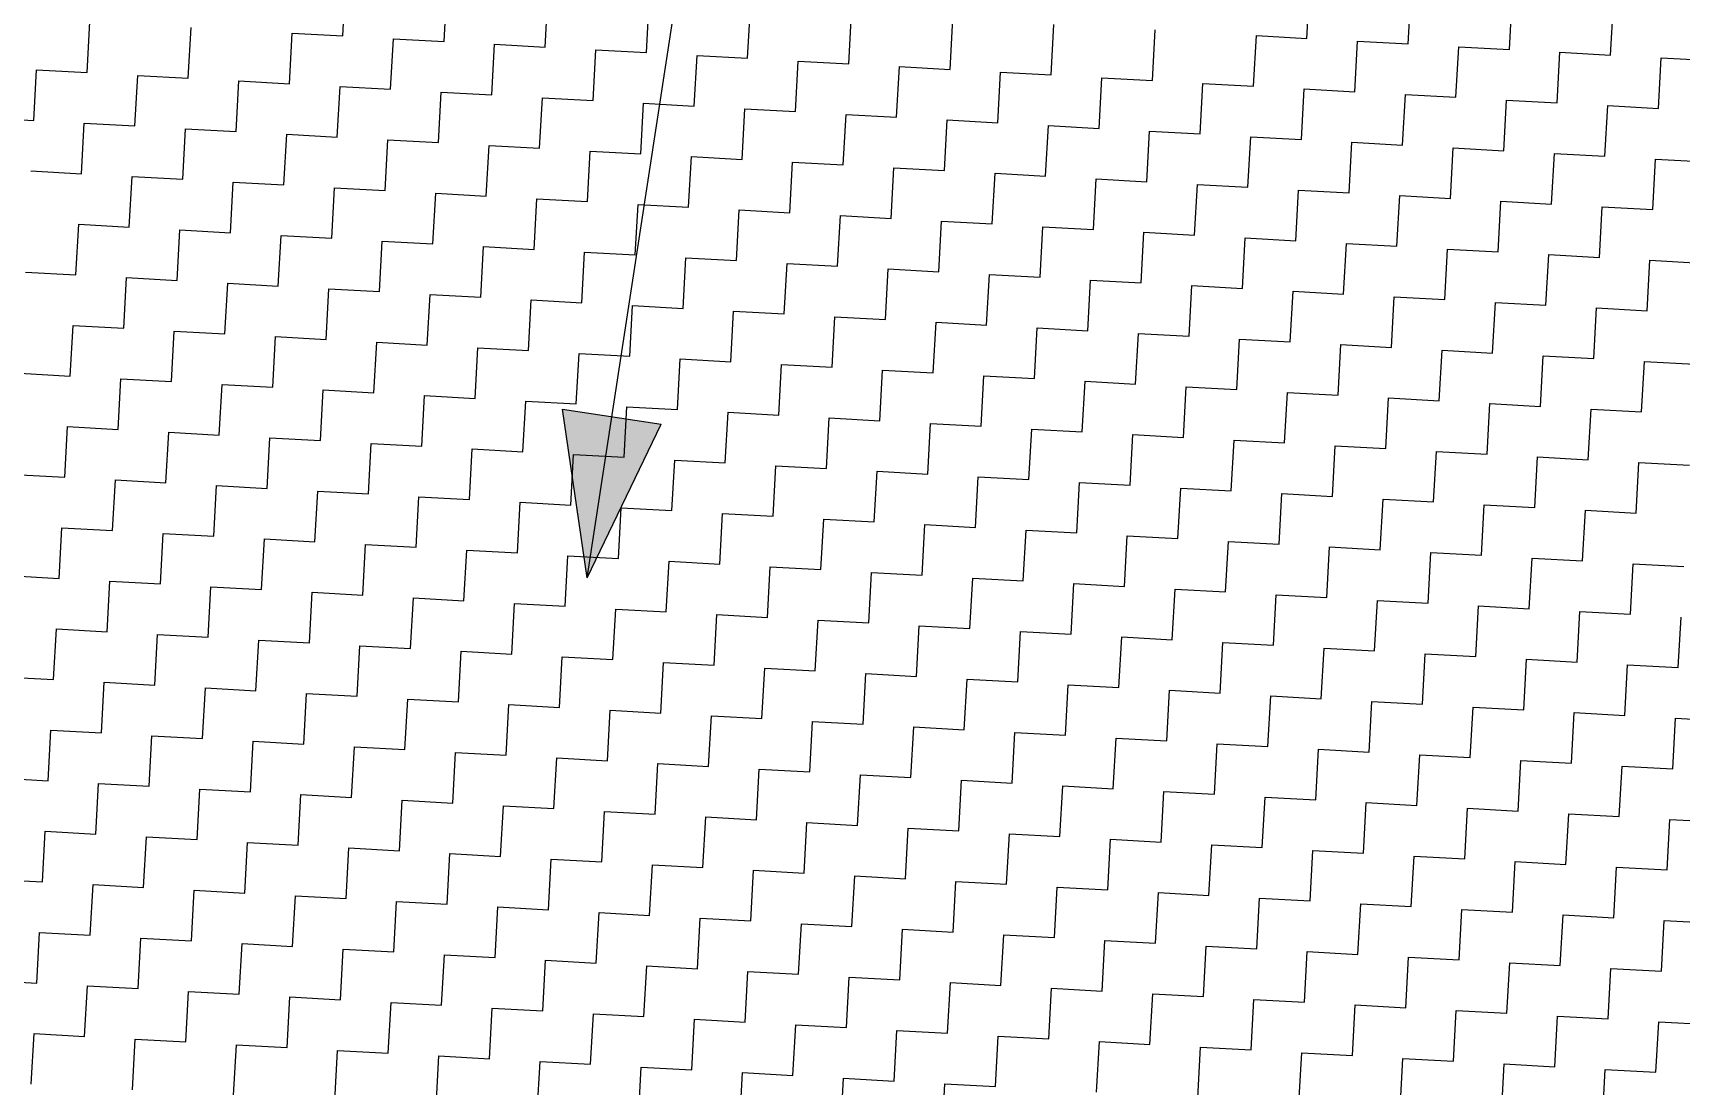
# Model space of a CAD drawing. Header units: metres. Extents: x 277693 to 280943, y 2038920 to 2043234.
# Drawn here: x 279005.1 to 279415.4, y 2042095.2 to 2042357.4 of the extents above; entities that cross this region are included whole.
import ezdxf

# ---------------------------------------------------------------- set-up
doc = ezdxf.new("R2010")
doc.units = ezdxf.units.M
doc.header["$MEASUREMENT"] = 0
doc.layers.add('POLY_HATCH', color=12, linetype='Continuous')

# ---------------------------------------------------------------- blocks, each defined once
blk = doc.blocks.new('344')
h = blk.add_hatch(color=256)
h.paths.add_polyline_path([(279149.28, 2042261.86), (279137, 2042263.74), (279143.14, 2042221.69)])
h.paths.add_polyline_path([(279143.14, 2042221.69), (279161.57, 2042259.98), (279149.28, 2042261.86)])
for points in [[(279143.14, 2042221.69), (279180.17, 2042463.7)], [(279137, 2042263.74), (279161.57, 2042259.98)], [(279143.14, 2042221.69), (279137, 2042263.74)], [(279143.14, 2042221.69), (279161.57, 2042259.98)]]:
    blk.add_lwpolyline(points)
at = {"layer": 'POLY_HATCH', "linetype": 'Continuous'}
for p, q in [((279082.29, 2042356.67), (279082.99, 2042369.26)), ((279107.48, 2042355.28), (279108.18, 2042367.87)), ((279132.67, 2042353.89), (279133.37, 2042366.48)), ((279322.3, 2042356.06), (279322.99, 2042368.66)), ((279347.49, 2042354.67), (279348.19, 2042367.27)), ((279157.87, 2042352.5), (279158.56, 2042365.09)), ((279183.06, 2042351.11), (279183.75, 2042363.7)), ((279208.25, 2042349.72), (279208.94, 2042362.32)), ((279372.68, 2042353.28), (279373.38, 2042365.88)), ((279397.87, 2042351.9), (279398.57, 2042364.49)), ((279018.62, 2042347.54), (279019.32, 2042360.14)), ((279043.81, 2042346.16), (279044.51, 2042358.75)), ((279233.44, 2042348.33), (279234.13, 2042360.93)), ((279258.63, 2042346.94), (279259.32, 2042359.54)), ((279069, 2042344.77), (279069.7, 2042357.36)), ((279069.7, 2042357.36), (279082.29, 2042356.67)), ((279094.19, 2042343.38), (279094.89, 2042355.97)), ((279094.89, 2042355.97), (279107.48, 2042355.28)), ((279119.38, 2042341.99), (279120.08, 2042354.58)), ((279120.08, 2042354.58), (279132.67, 2042353.89)), ((279283.82, 2042345.55), (279284.51, 2042358.15)), ((279309.01, 2042344.16), (279309.7, 2042356.76)), ((279309.7, 2042356.76), (279322.3, 2042356.06)), ((279334.2, 2042342.77), (279334.9, 2042355.37)), ((279334.9, 2042355.37), (279347.49, 2042354.67)), ((279144.58, 2042340.6), (279145.27, 2042353.19)), ((279145.27, 2042353.19), (279157.87, 2042352.5)), ((279169.77, 2042339.21), (279170.46, 2042351.8)), ((279170.46, 2042351.8), (279183.06, 2042351.11)), ((279194.96, 2042337.82), (279195.65, 2042350.41)), ((279195.65, 2042350.41), (279208.25, 2042349.72)), ((279359.39, 2042341.38), (279360.09, 2042353.98)), ((279360.09, 2042353.98), (279372.68, 2042353.28)), ((279384.58, 2042339.99), (279385.28, 2042352.59)), ((279385.28, 2042352.59), (279397.87, 2042351.9)), ((279409.77, 2042338.6), (279410.47, 2042351.2)), ((279410.47, 2042351.2), (279423.06, 2042350.51)), ((279005.33, 2042335.64), (279006.03, 2042348.24)), ((279006.03, 2042348.24), (279018.62, 2042347.54)), ((279030.52, 2042334.25), (279031.22, 2042346.85)), ((279031.22, 2042346.85), (279043.81, 2042346.16)), ((279220.15, 2042336.43), (279220.84, 2042349.03)), ((279220.84, 2042349.03), (279233.44, 2042348.33)), ((279245.34, 2042335.04), (279246.03, 2042347.64)), ((279246.03, 2042347.64), (279258.63, 2042346.94)), ((279270.53, 2042333.65), (279271.22, 2042346.25)), ((279271.22, 2042346.25), (279283.82, 2042345.55)), ((279055.71, 2042332.87), (279056.41, 2042345.46)), ((279056.41, 2042345.46), (279069, 2042344.77)), ((279080.9, 2042331.48), (279081.6, 2042344.07)), ((279081.6, 2042344.07), (279094.19, 2042343.38)), ((279106.09, 2042330.09), (279106.79, 2042342.68)), ((279106.79, 2042342.68), (279119.38, 2042341.99)), ((279295.72, 2042332.26), (279296.41, 2042344.86)), ((279296.41, 2042344.86), (279309.01, 2042344.16)), ((279320.91, 2042330.87), (279321.61, 2042343.47)), ((279321.61, 2042343.47), (279334.2, 2042342.77)), ((279346.1, 2042329.48), (279346.8, 2042342.08)), ((279346.8, 2042342.08), (279359.39, 2042341.38)), ((279131.28, 2042328.7), (279131.98, 2042341.29)), ((279131.98, 2042341.29), (279144.58, 2042340.6)), ((279156.48, 2042327.31), (279157.17, 2042339.9)), ((279157.17, 2042339.9), (279169.77, 2042339.21)), ((279181.67, 2042325.92), (279182.36, 2042338.51)), ((279182.36, 2042338.51), (279194.96, 2042337.82)), ((279371.29, 2042328.09), (279371.99, 2042340.69)), ((279371.99, 2042340.69), (279384.58, 2042339.99)), ((279396.48, 2042326.7), (279397.18, 2042339.3)), ((279397.18, 2042339.3), (279409.77, 2042338.6)), ((278992.74, 2042336.34), (279005.33, 2042335.64)), ((279017.23, 2042322.35), (279017.93, 2042334.95)), ((279017.93, 2042334.95), (279030.52, 2042334.25)), ((279042.42, 2042320.96), (279043.12, 2042333.56)), ((279043.12, 2042333.56), (279055.71, 2042332.87)), ((279206.86, 2042324.53), (279207.55, 2042337.12)), ((279207.55, 2042337.12), (279220.15, 2042336.43)), ((279232.05, 2042323.14), (279232.74, 2042335.74)), ((279232.74, 2042335.74), (279245.34, 2042335.04)), ((279257.24, 2042321.75), (279257.93, 2042334.35)), ((279257.93, 2042334.35), (279270.53, 2042333.65)), ((279067.61, 2042319.58), (279068.31, 2042332.17)), ((279068.31, 2042332.17), (279080.9, 2042331.48)), ((279092.8, 2042318.19), (279093.5, 2042330.78)), ((279093.5, 2042330.78), (279106.09, 2042330.09)), ((279282.43, 2042320.36), (279283.12, 2042332.96)), ((279283.12, 2042332.96), (279295.72, 2042332.26)), ((279307.62, 2042318.97), (279308.32, 2042331.57)), ((279308.32, 2042331.57), (279320.91, 2042330.87)), ((279332.81, 2042317.58), (279333.51, 2042330.18)), ((279333.51, 2042330.18), (279346.1, 2042329.48)), ((279117.99, 2042316.8), (279118.69, 2042329.39)), ((279118.69, 2042329.39), (279131.28, 2042328.7)), ((279143.19, 2042315.41), (279143.88, 2042328)), ((279143.88, 2042328), (279156.48, 2042327.31)), ((279168.38, 2042314.02), (279169.07, 2042326.61)), ((279169.07, 2042326.61), (279181.67, 2042325.92)), ((279358, 2042316.19), (279358.7, 2042328.79)), ((279358.7, 2042328.79), (279371.29, 2042328.09)), ((279383.19, 2042314.8), (279383.89, 2042327.4)), ((279383.89, 2042327.4), (279396.48, 2042326.7)), ((279408.38, 2042313.41), (279409.08, 2042326.01)), ((279409.08, 2042326.01), (279421.67, 2042325.31)), ((279004.64, 2042323.05), (279017.23, 2042322.35)), ((279029.13, 2042309.06), (279029.83, 2042321.66)), ((279029.83, 2042321.66), (279042.42, 2042320.96)), ((279193.57, 2042312.63), (279194.26, 2042325.22)), ((279194.26, 2042325.22), (279206.86, 2042324.53)), ((279218.76, 2042311.24), (279219.45, 2042323.83)), ((279219.45, 2042323.83), (279232.05, 2042323.14)), ((279243.95, 2042309.85), (279244.64, 2042322.45)), ((279244.64, 2042322.45), (279257.24, 2042321.75)), ((279054.32, 2042307.67), (279055.02, 2042320.27)), ((279055.02, 2042320.27), (279067.61, 2042319.58)), ((279079.51, 2042306.29), (279080.21, 2042318.88)), ((279080.21, 2042318.88), (279092.8, 2042318.19)), ((279104.7, 2042304.9), (279105.4, 2042317.49)), ((279105.4, 2042317.49), (279117.99, 2042316.8)), ((279269.14, 2042308.46), (279269.83, 2042321.06)), ((279269.83, 2042321.06), (279282.43, 2042320.36)), ((279294.33, 2042307.07), (279295.03, 2042319.67)), ((279295.03, 2042319.67), (279307.62, 2042318.97)), ((279319.52, 2042305.68), (279320.22, 2042318.28)), ((279320.22, 2042318.28), (279332.81, 2042317.58)), ((279129.9, 2042303.51), (279130.59, 2042316.1)), ((279130.59, 2042316.1), (279143.19, 2042315.41)), ((279155.09, 2042302.12), (279155.78, 2042314.71)), ((279155.78, 2042314.71), (279168.38, 2042314.02)), ((279180.28, 2042300.73), (279180.97, 2042313.32)), ((279180.97, 2042313.32), (279193.57, 2042312.63)), ((279344.71, 2042304.29), (279345.41, 2042316.89)), ((279345.41, 2042316.89), (279358, 2042316.19)), ((279369.9, 2042302.9), (279370.6, 2042315.5)), ((279370.6, 2042315.5), (279383.19, 2042314.8)), ((279395.09, 2042301.51), (279395.79, 2042314.11)), ((279395.79, 2042314.11), (279408.38, 2042313.41)), ((279015.84, 2042297.16), (279016.54, 2042309.76)), ((279016.54, 2042309.76), (279029.13, 2042309.06)), ((279205.47, 2042299.34), (279206.16, 2042311.93)), ((279206.16, 2042311.93), (279218.76, 2042311.24)), ((279230.66, 2042297.95), (279231.35, 2042310.54)), ((279231.35, 2042310.54), (279243.95, 2042309.85)), ((279255.85, 2042296.56), (279256.54, 2042309.15)), ((279256.54, 2042309.15), (279269.14, 2042308.46)), ((279041.03, 2042295.77), (279041.73, 2042308.37)), ((279041.73, 2042308.37), (279054.32, 2042307.67)), ((279066.22, 2042294.38), (279066.92, 2042306.98)), ((279066.92, 2042306.98), (279079.51, 2042306.29)), ((279091.41, 2042293), (279092.11, 2042305.59)), ((279092.11, 2042305.59), (279104.7, 2042304.9)), ((279281.04, 2042295.17), (279281.73, 2042307.77)), ((279281.73, 2042307.77), (279294.33, 2042307.07)), ((279306.23, 2042293.78), (279306.93, 2042306.38)), ((279306.93, 2042306.38), (279319.52, 2042305.68)), ((279331.42, 2042292.39), (279332.12, 2042304.99)), ((279332.12, 2042304.99), (279344.71, 2042304.29)), ((279116.61, 2042291.61), (279117.3, 2042304.2)), ((279117.3, 2042304.2), (279129.9, 2042303.51)), ((279141.8, 2042290.22), (279142.49, 2042302.81)), ((279142.49, 2042302.81), (279155.09, 2042302.12)), ((279166.99, 2042288.83), (279167.68, 2042301.42)), ((279167.68, 2042301.42), (279180.28, 2042300.73)), ((279356.61, 2042291), (279357.31, 2042303.6)), ((279357.31, 2042303.6), (279369.9, 2042302.9)), ((279381.8, 2042289.61), (279382.5, 2042302.21)), ((279382.5, 2042302.21), (279395.09, 2042301.51)), ((279406.99, 2042288.22), (279407.69, 2042300.82)), ((279407.69, 2042300.82), (279420.28, 2042300.12)), ((279003.25, 2042297.86), (279015.84, 2042297.16)), ((279192.18, 2042287.44), (279192.87, 2042300.03)), ((279192.87, 2042300.03), (279205.47, 2042299.34)), ((279217.37, 2042286.05), (279218.06, 2042298.64)), ((279218.06, 2042298.64), (279230.66, 2042297.95)), ((279242.56, 2042284.66), (279243.25, 2042297.25)), ((279243.25, 2042297.25), (279255.85, 2042296.56)), ((279027.74, 2042283.87), (279028.44, 2042296.47)), ((279028.44, 2042296.47), (279041.03, 2042295.77)), ((279052.93, 2042282.48), (279053.63, 2042295.08)), ((279053.63, 2042295.08), (279066.22, 2042294.38)), ((279078.12, 2042281.09), (279078.82, 2042293.69)), ((279078.82, 2042293.69), (279091.41, 2042293)), ((279267.75, 2042283.27), (279268.44, 2042295.86)), ((279268.44, 2042295.86), (279281.04, 2042295.17)), ((279292.94, 2042281.88), (279293.64, 2042294.48)), ((279293.64, 2042294.48), (279306.23, 2042293.78)), ((279318.13, 2042280.49), (279318.83, 2042293.09)), ((279318.83, 2042293.09), (279331.42, 2042292.39)), ((279103.32, 2042279.7), (279104.01, 2042292.3)), ((279104.01, 2042292.3), (279116.61, 2042291.61)), ((279128.51, 2042278.32), (279129.2, 2042290.91)), ((279129.2, 2042290.91), (279141.8, 2042290.22)), ((279153.7, 2042276.93), (279154.39, 2042289.52)), ((279154.39, 2042289.52), (279166.99, 2042288.83)), ((279343.32, 2042279.1), (279344.02, 2042291.7)), ((279344.02, 2042291.7), (279356.61, 2042291)), ((279368.51, 2042277.71), (279369.21, 2042290.31)), ((279369.21, 2042290.31), (279381.8, 2042289.61)), ((279393.7, 2042276.32), (279394.4, 2042288.92)), ((279394.4, 2042288.92), (279406.99, 2042288.22)), ((279014.45, 2042271.97), (279015.15, 2042284.57)), ((279015.15, 2042284.57), (279027.74, 2042283.87)), ((279178.89, 2042275.54), (279179.58, 2042288.13)), ((279179.58, 2042288.13), (279192.18, 2042287.44)), ((279204.08, 2042274.15), (279204.77, 2042286.74)), ((279204.77, 2042286.74), (279217.37, 2042286.05)), ((279229.27, 2042272.76), (279229.96, 2042285.35)), ((279229.96, 2042285.35), (279242.56, 2042284.66)), ((279039.64, 2042270.58), (279040.34, 2042283.18)), ((279040.34, 2042283.18), (279052.93, 2042282.48)), ((279064.83, 2042269.19), (279065.53, 2042281.79)), ((279065.53, 2042281.79), (279078.12, 2042281.09)), ((279090.03, 2042267.8), (279090.72, 2042280.4)), ((279090.72, 2042280.4), (279103.32, 2042279.7)), ((279254.46, 2042271.37), (279255.15, 2042283.96)), ((279255.15, 2042283.96), (279267.75, 2042283.27)), ((279279.65, 2042269.98), (279280.35, 2042282.57)), ((279280.35, 2042282.57), (279292.94, 2042281.88)), ((279304.84, 2042268.59), (279305.54, 2042281.19)), ((279305.54, 2042281.19), (279318.13, 2042280.49)), ((279115.22, 2042266.41), (279115.91, 2042279.01)), ((279115.91, 2042279.01), (279128.51, 2042278.32)), ((279140.41, 2042265.03), (279141.1, 2042277.62)), ((279141.1, 2042277.62), (279153.7, 2042276.93)), ((279165.6, 2042263.64), (279166.29, 2042276.23)), ((279166.29, 2042276.23), (279178.89, 2042275.54)), ((279330.03, 2042267.2), (279330.73, 2042279.8)), ((279330.73, 2042279.8), (279343.32, 2042279.1)), ((279355.22, 2042265.81), (279355.92, 2042278.41)), ((279355.92, 2042278.41), (279368.51, 2042277.71)), ((279380.41, 2042264.42), (279381.11, 2042277.02)), ((279381.11, 2042277.02), (279393.7, 2042276.32)), ((279001.86, 2042272.67), (279014.45, 2042271.97)), ((279190.79, 2042262.25), (279191.48, 2042274.84)), ((279191.48, 2042274.84), (279204.08, 2042274.15)), ((279215.98, 2042260.86), (279216.67, 2042273.45)), ((279216.67, 2042273.45), (279229.27, 2042272.76)), ((279241.17, 2042259.47), (279241.86, 2042272.06)), ((279241.86, 2042272.06), (279254.46, 2042271.37)), ((279405.6, 2042263.03), (279406.3, 2042275.63)), ((279406.3, 2042275.63), (279418.89, 2042274.93)), ((279026.35, 2042258.68), (279027.05, 2042271.28)), ((279027.05, 2042271.28), (279039.64, 2042270.58)), ((279051.54, 2042257.29), (279052.24, 2042269.89)), ((279052.24, 2042269.89), (279064.83, 2042269.19)), ((279076.74, 2042255.9), (279077.43, 2042268.5)), ((279077.43, 2042268.5), (279090.03, 2042267.8)), ((279266.36, 2042258.08), (279267.06, 2042270.67)), ((279267.06, 2042270.67), (279279.65, 2042269.98)), ((279291.55, 2042256.69), (279292.25, 2042269.28)), ((279292.25, 2042269.28), (279304.84, 2042268.59)), ((279101.93, 2042254.51), (279102.62, 2042267.11)), ((279102.62, 2042267.11), (279115.22, 2042266.41)), ((279127.12, 2042253.12), (279127.81, 2042265.72)), ((279127.81, 2042265.72), (279140.41, 2042265.03)), ((279152.31, 2042251.74), (279153, 2042264.33)), ((279153, 2042264.33), (279165.6, 2042263.64)), ((279316.74, 2042255.3), (279317.44, 2042267.9)), ((279317.44, 2042267.9), (279330.03, 2042267.2)), ((279341.93, 2042253.91), (279342.63, 2042266.51)), ((279342.63, 2042266.51), (279355.22, 2042265.81)), ((279367.12, 2042252.52), (279367.82, 2042265.12)), ((279367.82, 2042265.12), (279380.41, 2042264.42)), ((279177.5, 2042250.35), (279178.19, 2042262.94)), ((279178.19, 2042262.94), (279190.79, 2042262.25)), ((279202.69, 2042248.96), (279203.38, 2042261.55)), ((279203.38, 2042261.55), (279215.98, 2042260.86)), ((279227.88, 2042247.57), (279228.57, 2042260.16)), ((279228.57, 2042260.16), (279241.17, 2042259.47)), ((279392.31, 2042251.13), (279393.01, 2042263.73)), ((279393.01, 2042263.73), (279405.6, 2042263.03)), ((279013.06, 2042246.78), (279013.76, 2042259.38)), ((279013.76, 2042259.38), (279026.35, 2042258.68)), ((279038.25, 2042245.39), (279038.95, 2042257.99)), ((279038.95, 2042257.99), (279051.54, 2042257.29)), ((279063.45, 2042244), (279064.14, 2042256.6)), ((279064.14, 2042256.6), (279076.74, 2042255.9)), ((279253.07, 2042246.18), (279253.77, 2042258.77)), ((279253.77, 2042258.77), (279266.36, 2042258.08)), ((279278.26, 2042244.79), (279278.96, 2042257.38)), ((279278.96, 2042257.38), (279291.55, 2042256.69)), ((279303.45, 2042243.4), (279304.15, 2042255.99)), ((279304.15, 2042255.99), (279316.74, 2042255.3)), ((279088.64, 2042242.61), (279089.33, 2042255.21)), ((279089.33, 2042255.21), (279101.93, 2042254.51)), ((279113.83, 2042241.22), (279114.52, 2042253.82)), ((279114.52, 2042253.82), (279127.12, 2042253.12)), ((279139.02, 2042239.83), (279139.71, 2042252.43)), ((279139.71, 2042252.43), (279152.31, 2042251.74)), ((279328.64, 2042242.01), (279329.34, 2042254.61)), ((279329.34, 2042254.61), (279341.93, 2042253.91)), ((279353.83, 2042240.62), (279354.53, 2042253.22)), ((279354.53, 2042253.22), (279367.12, 2042252.52)), ((279379.02, 2042239.23), (279379.72, 2042251.83)), ((279379.72, 2042251.83), (279392.31, 2042251.13)), ((279000.47, 2042247.48), (279013.06, 2042246.78)), ((279164.21, 2042238.45), (279164.9, 2042251.04)), ((279164.9, 2042251.04), (279177.5, 2042250.35)), ((279189.4, 2042237.06), (279190.09, 2042249.65)), ((279190.09, 2042249.65), (279202.69, 2042248.96)), ((279214.59, 2042235.67), (279215.28, 2042248.26)), ((279215.28, 2042248.26), (279227.88, 2042247.57)), ((279404.22, 2042237.84), (279404.91, 2042250.44)), ((279404.91, 2042250.44), (279417.51, 2042249.74)), ((279024.96, 2042233.49), (279025.66, 2042246.09)), ((279025.66, 2042246.09), (279038.25, 2042245.39)), ((279050.16, 2042232.1), (279050.85, 2042244.7)), ((279050.85, 2042244.7), (279063.45, 2042244)), ((279075.35, 2042230.71), (279076.04, 2042243.31)), ((279076.04, 2042243.31), (279088.64, 2042242.61)), ((279239.78, 2042234.28), (279240.48, 2042246.87)), ((279240.48, 2042246.87), (279253.07, 2042246.18)), ((279264.97, 2042232.89), (279265.67, 2042245.48)), ((279265.67, 2042245.48), (279278.26, 2042244.79)), ((279290.16, 2042231.5), (279290.86, 2042244.09)), ((279290.86, 2042244.09), (279303.45, 2042243.4)), ((279100.54, 2042229.32), (279101.23, 2042241.92)), ((279101.23, 2042241.92), (279113.83, 2042241.22)), ((279125.73, 2042227.93), (279126.42, 2042240.53)), ((279126.42, 2042240.53), (279139.02, 2042239.83)), ((279315.35, 2042230.11), (279316.05, 2042242.7)), ((279316.05, 2042242.7), (279328.64, 2042242.01)), ((279340.54, 2042228.72), (279341.24, 2042241.32)), ((279341.24, 2042241.32), (279353.83, 2042240.62)), ((279365.73, 2042227.33), (279366.43, 2042239.93)), ((279366.43, 2042239.93), (279379.02, 2042239.23)), ((279150.92, 2042226.54), (279151.61, 2042239.14)), ((279151.61, 2042239.14), (279164.21, 2042238.45)), ((279176.11, 2042225.16), (279176.8, 2042237.75)), ((279176.8, 2042237.75), (279189.4, 2042237.06)), ((279201.3, 2042223.77), (279201.99, 2042236.36)), ((279201.99, 2042236.36), (279214.59, 2042235.67)), ((279390.93, 2042225.94), (279391.62, 2042238.54)), ((279391.62, 2042238.54), (279404.22, 2042237.84)), ((279011.67, 2042221.59), (279012.37, 2042234.19)), ((279012.37, 2042234.19), (279024.96, 2042233.49)), ((279036.87, 2042220.2), (279037.56, 2042232.8)), ((279037.56, 2042232.8), (279050.16, 2042232.1)), ((279062.06, 2042218.81), (279062.75, 2042231.41)), ((279062.75, 2042231.41), (279075.35, 2042230.71)), ((279226.49, 2042222.38), (279227.19, 2042234.97)), ((279227.19, 2042234.97), (279239.78, 2042234.28)), ((279251.68, 2042220.99), (279252.38, 2042233.58)), ((279252.38, 2042233.58), (279264.97, 2042232.89)), ((279276.87, 2042219.6), (279277.57, 2042232.19)), ((279277.57, 2042232.19), (279290.16, 2042231.5)), ((279087.25, 2042217.42), (279087.94, 2042230.02)), ((279087.94, 2042230.02), (279100.54, 2042229.32)), ((279112.44, 2042216.03), (279113.13, 2042228.63)), ((279113.13, 2042228.63), (279125.73, 2042227.93)), ((279137.63, 2042214.64), (279138.32, 2042227.24)), ((279138.32, 2042227.24), (279150.92, 2042226.54)), ((279302.06, 2042218.21), (279302.76, 2042230.8)), ((279302.76, 2042230.8), (279315.35, 2042230.11)), ((279327.25, 2042216.82), (279327.95, 2042229.41)), ((279327.95, 2042229.41), (279340.54, 2042228.72)), ((279352.44, 2042215.43), (279353.14, 2042228.03)), ((279353.14, 2042228.03), (279365.73, 2042227.33)), ((279162.82, 2042213.25), (279163.51, 2042225.85)), ((279163.51, 2042225.85), (279176.11, 2042225.16)), ((279188.01, 2042211.87), (279188.7, 2042224.46)), ((279188.7, 2042224.46), (279201.3, 2042223.77)), ((279213.2, 2042210.48), (279213.9, 2042223.07)), ((279213.9, 2042223.07), (279226.49, 2042222.38)), ((279377.64, 2042214.04), (279378.33, 2042226.64)), ((279378.33, 2042226.64), (279390.93, 2042225.94)), ((279402.83, 2042212.65), (279403.52, 2042225.25)), ((279403.52, 2042225.25), (279416.12, 2042224.55)), ((278999.08, 2042222.29), (279011.67, 2042221.59)), ((279023.58, 2042208.3), (279024.27, 2042220.9)), ((279024.27, 2042220.9), (279036.87, 2042220.2)), ((279048.77, 2042206.91), (279049.46, 2042219.51)), ((279049.46, 2042219.51), (279062.06, 2042218.81)), ((279238.39, 2042209.09), (279239.09, 2042221.68)), ((279239.09, 2042221.68), (279251.68, 2042220.99)), ((279263.58, 2042207.7), (279264.28, 2042220.29)), ((279264.28, 2042220.29), (279276.87, 2042219.6)), ((279288.77, 2042206.31), (279289.47, 2042218.9)), ((279289.47, 2042218.9), (279302.06, 2042218.21)), ((279073.96, 2042205.52), (279074.65, 2042218.12)), ((279074.65, 2042218.12), (279087.25, 2042217.42)), ((279099.15, 2042204.13), (279099.84, 2042216.73)), ((279099.84, 2042216.73), (279112.44, 2042216.03)), ((279124.34, 2042202.74), (279125.03, 2042215.34)), ((279125.03, 2042215.34), (279137.63, 2042214.64)), ((279313.96, 2042204.92), (279314.66, 2042217.51)), ((279314.66, 2042217.51), (279327.25, 2042216.82)), ((279339.15, 2042203.53), (279339.85, 2042216.12)), ((279339.85, 2042216.12), (279352.44, 2042215.43)), ((279364.35, 2042202.14), (279365.04, 2042214.74)), ((279365.04, 2042214.74), (279377.64, 2042214.04)), ((279149.53, 2042201.35), (279150.22, 2042213.95)), ((279150.22, 2042213.95), (279162.82, 2042213.25)), ((279174.72, 2042199.96), (279175.41, 2042212.56)), ((279175.41, 2042212.56), (279188.01, 2042211.87)), ((279199.91, 2042198.58), (279200.61, 2042211.17)), ((279200.61, 2042211.17), (279213.2, 2042210.48)), ((279389.54, 2042200.75), (279390.23, 2042213.35)), ((279390.23, 2042213.35), (279402.83, 2042212.65)), ((279414.73, 2042199.36), (279415.42, 2042211.96)), ((279010.28, 2042196.4), (279010.98, 2042209)), ((279010.98, 2042209), (279023.58, 2042208.3)), ((279035.48, 2042195.01), (279036.17, 2042207.61)), ((279036.17, 2042207.61), (279048.77, 2042206.91)), ((279225.1, 2042197.19), (279225.8, 2042209.78)), ((279225.8, 2042209.78), (279238.39, 2042209.09)), ((279250.29, 2042195.8), (279250.99, 2042208.39)), ((279250.99, 2042208.39), (279263.58, 2042207.7)), ((279275.48, 2042194.41), (279276.18, 2042207)), ((279276.18, 2042207), (279288.77, 2042206.31)), ((279060.67, 2042193.62), (279061.36, 2042206.22)), ((279061.36, 2042206.22), (279073.96, 2042205.52)), ((279085.86, 2042192.23), (279086.55, 2042204.83)), ((279086.55, 2042204.83), (279099.15, 2042204.13)), ((279111.05, 2042190.84), (279111.74, 2042203.44)), ((279111.74, 2042203.44), (279124.34, 2042202.74)), ((279300.67, 2042193.02), (279301.37, 2042205.61)), ((279301.37, 2042205.61), (279313.96, 2042204.92)), ((279325.86, 2042191.63), (279326.56, 2042204.22)), ((279326.56, 2042204.22), (279339.15, 2042203.53)), ((279351.06, 2042190.24), (279351.75, 2042202.83)), ((279351.75, 2042202.83), (279364.35, 2042202.14)), ((279136.24, 2042189.45), (279136.93, 2042202.05)), ((279136.93, 2042202.05), (279149.53, 2042201.35)), ((279161.43, 2042188.06), (279162.12, 2042200.66)), ((279162.12, 2042200.66), (279174.72, 2042199.96)), ((279186.62, 2042186.67), (279187.32, 2042199.27)), ((279187.32, 2042199.27), (279199.91, 2042198.58)), ((279376.25, 2042188.85), (279376.94, 2042201.45)), ((279376.94, 2042201.45), (279389.54, 2042200.75)), ((279401.44, 2042187.46), (279402.13, 2042200.06)), ((279402.13, 2042200.06), (279414.73, 2042199.36)), ((278997.69, 2042197.09), (279010.28, 2042196.4)), ((279022.19, 2042183.11), (279022.88, 2042195.71)), ((279022.88, 2042195.71), (279035.48, 2042195.01)), ((279047.38, 2042181.72), (279048.07, 2042194.32)), ((279048.07, 2042194.32), (279060.67, 2042193.62)), ((279211.81, 2042185.29), (279212.51, 2042197.88)), ((279212.51, 2042197.88), (279225.1, 2042197.19)), ((279237, 2042183.9), (279237.7, 2042196.49)), ((279237.7, 2042196.49), (279250.29, 2042195.8)), ((279262.19, 2042182.51), (279262.89, 2042195.1)), ((279262.89, 2042195.1), (279275.48, 2042194.41)), ((279072.57, 2042180.33), (279073.26, 2042192.93)), ((279073.26, 2042192.93), (279085.86, 2042192.23)), ((279097.76, 2042178.94), (279098.45, 2042191.54)), ((279098.45, 2042191.54), (279111.05, 2042190.84)), ((279122.95, 2042177.55), (279123.64, 2042190.15)), ((279123.64, 2042190.15), (279136.24, 2042189.45)), ((279287.38, 2042181.12), (279288.08, 2042193.71)), ((279288.08, 2042193.71), (279300.67, 2042193.02)), ((279312.57, 2042179.73), (279313.27, 2042192.32)), ((279313.27, 2042192.32), (279325.86, 2042191.63)), ((279337.77, 2042178.34), (279338.46, 2042190.93)), ((279338.46, 2042190.93), (279351.06, 2042190.24)), ((279148.14, 2042176.16), (279148.83, 2042188.76)), ((279148.83, 2042188.76), (279161.43, 2042188.06)), ((279173.33, 2042174.77), (279174.03, 2042187.37)), ((279174.03, 2042187.37), (279186.62, 2042186.67)), ((279198.52, 2042173.38), (279199.22, 2042185.98)), ((279199.22, 2042185.98), (279211.81, 2042185.29)), ((279362.96, 2042176.95), (279363.65, 2042189.54)), ((279363.65, 2042189.54), (279376.25, 2042188.85)), ((279388.15, 2042175.56), (279388.84, 2042188.15)), ((279388.84, 2042188.15), (279401.44, 2042187.46)), ((279413.34, 2042174.17), (279414.03, 2042186.77)), ((279414.03, 2042186.77), (279426.63, 2042186.07)), ((279008.9, 2042171.21), (279009.59, 2042183.8)), ((279009.59, 2042183.8), (279022.19, 2042183.11)), ((279034.09, 2042169.82), (279034.78, 2042182.42)), ((279034.78, 2042182.42), (279047.38, 2042181.72)), ((279223.71, 2042172), (279224.41, 2042184.59)), ((279224.41, 2042184.59), (279237, 2042183.9)), ((279248.9, 2042170.61), (279249.6, 2042183.2)), ((279249.6, 2042183.2), (279262.19, 2042182.51)), ((279274.09, 2042169.22), (279274.79, 2042181.81)), ((279274.79, 2042181.81), (279287.38, 2042181.12)), ((279059.28, 2042168.43), (279059.97, 2042181.03)), ((279059.97, 2042181.03), (279072.57, 2042180.33)), ((279084.47, 2042167.04), (279085.16, 2042179.64)), ((279085.16, 2042179.64), (279097.76, 2042178.94)), ((279109.66, 2042165.65), (279110.35, 2042178.25)), ((279110.35, 2042178.25), (279122.95, 2042177.55)), ((279299.28, 2042167.83), (279299.98, 2042180.42)), ((279299.98, 2042180.42), (279312.57, 2042179.73)), ((279324.48, 2042166.44), (279325.17, 2042179.03)), ((279325.17, 2042179.03), (279337.77, 2042178.34)), ((279134.85, 2042164.26), (279135.54, 2042176.86)), ((279135.54, 2042176.86), (279148.14, 2042176.16)), ((279160.04, 2042162.87), (279160.73, 2042175.47)), ((279160.73, 2042175.47), (279173.33, 2042174.77)), ((279185.23, 2042161.48), (279185.93, 2042174.08)), ((279185.93, 2042174.08), (279198.52, 2042173.38)), ((279349.67, 2042165.05), (279350.36, 2042177.64)), ((279350.36, 2042177.64), (279362.96, 2042176.95)), ((279374.86, 2042163.66), (279375.55, 2042176.25)), ((279375.55, 2042176.25), (279388.15, 2042175.56)), ((279400.05, 2042162.27), (279400.74, 2042174.86)), ((279400.74, 2042174.86), (279413.34, 2042174.17)), ((278996.3, 2042171.9), (279008.9, 2042171.21)), ((279020.8, 2042157.92), (279021.49, 2042170.51)), ((279021.49, 2042170.51), (279034.09, 2042169.82)), ((279210.42, 2042160.09), (279211.12, 2042172.69)), ((279211.12, 2042172.69), (279223.71, 2042172)), ((279235.61, 2042158.7), (279236.31, 2042171.3)), ((279236.31, 2042171.3), (279248.9, 2042170.61)), ((279260.8, 2042157.32), (279261.5, 2042169.91)), ((279261.5, 2042169.91), (279274.09, 2042169.22)), ((279045.99, 2042156.53), (279046.68, 2042169.13)), ((279046.68, 2042169.13), (279059.28, 2042168.43)), ((279071.18, 2042155.14), (279071.87, 2042167.74)), ((279071.87, 2042167.74), (279084.47, 2042167.04)), ((279096.37, 2042153.75), (279097.06, 2042166.35)), ((279097.06, 2042166.35), (279109.66, 2042165.65)), ((279285.99, 2042155.93), (279286.69, 2042168.52)), ((279286.69, 2042168.52), (279299.28, 2042167.83)), ((279311.18, 2042154.54), (279311.88, 2042167.13)), ((279311.88, 2042167.13), (279324.48, 2042166.44)), ((279336.38, 2042153.15), (279337.07, 2042165.74)), ((279337.07, 2042165.74), (279349.67, 2042165.05)), ((279121.56, 2042152.36), (279122.25, 2042164.96)), ((279122.25, 2042164.96), (279134.85, 2042164.26)), ((279146.75, 2042150.97), (279147.44, 2042163.57)), ((279147.44, 2042163.57), (279160.04, 2042162.87)), ((279171.94, 2042149.58), (279172.64, 2042162.18)), ((279172.64, 2042162.18), (279185.23, 2042161.48)), ((279361.57, 2042151.76), (279362.26, 2042164.35)), ((279362.26, 2042164.35), (279374.86, 2042163.66)), ((279386.76, 2042150.37), (279387.45, 2042162.96)), ((279387.45, 2042162.96), (279400.05, 2042162.27)), ((279411.95, 2042148.98), (279412.64, 2042161.57)), ((279412.64, 2042161.57), (279425.24, 2042160.88)), ((279007.51, 2042146.02), (279008.2, 2042158.61)), ((279008.2, 2042158.61), (279020.8, 2042157.92)), ((279032.7, 2042144.63), (279033.39, 2042157.22)), ((279033.39, 2042157.22), (279045.99, 2042156.53)), ((279197.13, 2042148.19), (279197.83, 2042160.79)), ((279197.83, 2042160.79), (279210.42, 2042160.09)), ((279222.32, 2042146.8), (279223.02, 2042159.4)), ((279223.02, 2042159.4), (279235.61, 2042158.7)), ((279247.51, 2042145.41), (279248.21, 2042158.01)), ((279248.21, 2042158.01), (279260.8, 2042157.32)), ((279057.89, 2042143.24), (279058.58, 2042155.84)), ((279058.58, 2042155.84), (279071.18, 2042155.14)), ((279083.08, 2042141.85), (279083.77, 2042154.45)), ((279083.77, 2042154.45), (279096.37, 2042153.75)), ((279108.27, 2042140.46), (279108.96, 2042153.06)), ((279108.96, 2042153.06), (279121.56, 2042152.36)), ((279272.7, 2042144.03), (279273.4, 2042156.62)), ((279273.4, 2042156.62), (279285.99, 2042155.93)), ((279297.89, 2042142.64), (279298.59, 2042155.23)), ((279298.59, 2042155.23), (279311.18, 2042154.54)), ((279323.09, 2042141.25), (279323.78, 2042153.84)), ((279323.78, 2042153.84), (279336.38, 2042153.15)), ((279133.46, 2042139.07), (279134.15, 2042151.67)), ((279134.15, 2042151.67), (279146.75, 2042150.97)), ((279158.65, 2042137.68), (279159.35, 2042150.28)), ((279159.35, 2042150.28), (279171.94, 2042149.58)), ((279348.28, 2042139.86), (279348.97, 2042152.45)), ((279348.97, 2042152.45), (279361.57, 2042151.76)), ((279373.47, 2042138.47), (279374.16, 2042151.06)), ((279374.16, 2042151.06), (279386.76, 2042150.37)), ((279398.66, 2042137.08), (279399.35, 2042149.67)), ((279399.35, 2042149.67), (279411.95, 2042148.98)), ((278994.91, 2042146.71), (279007.51, 2042146.02)), ((279019.41, 2042132.73), (279020.1, 2042145.32)), ((279020.1, 2042145.32), (279032.7, 2042144.63)), ((279183.84, 2042136.29), (279184.54, 2042148.89)), ((279184.54, 2042148.89), (279197.13, 2042148.19)), ((279209.03, 2042134.9), (279209.73, 2042147.5)), ((279209.73, 2042147.5), (279222.32, 2042146.8)), ((279234.22, 2042133.51), (279234.92, 2042146.11)), ((279234.92, 2042146.11), (279247.51, 2042145.41)), ((279044.6, 2042131.34), (279045.29, 2042143.93)), ((279045.29, 2042143.93), (279057.89, 2042143.24)), ((279069.79, 2042129.95), (279070.48, 2042142.55)), ((279070.48, 2042142.55), (279083.08, 2042141.85)), ((279094.98, 2042128.56), (279095.67, 2042141.16)), ((279095.67, 2042141.16), (279108.27, 2042140.46)), ((279259.41, 2042132.12), (279260.11, 2042144.72)), ((279260.11, 2042144.72), (279272.7, 2042144.03)), ((279284.6, 2042130.74), (279285.3, 2042143.33)), ((279285.3, 2042143.33), (279297.89, 2042142.64)), ((279309.8, 2042129.35), (279310.49, 2042141.94)), ((279310.49, 2042141.94), (279323.09, 2042141.25)), ((279120.17, 2042127.17), (279120.86, 2042139.77)), ((279120.86, 2042139.77), (279133.46, 2042139.07)), ((279145.36, 2042125.78), (279146.06, 2042138.38)), ((279146.06, 2042138.38), (279158.65, 2042137.68)), ((279170.55, 2042124.39), (279171.25, 2042136.99)), ((279171.25, 2042136.99), (279183.84, 2042136.29)), ((279334.99, 2042127.96), (279335.68, 2042140.55)), ((279335.68, 2042140.55), (279348.28, 2042139.86)), ((279360.18, 2042126.57), (279360.87, 2042139.16)), ((279360.87, 2042139.16), (279373.47, 2042138.47)), ((279385.37, 2042125.18), (279386.06, 2042137.77)), ((279386.06, 2042137.77), (279398.66, 2042137.08)), ((279006.12, 2042120.83), (279006.81, 2042133.42)), ((279006.81, 2042133.42), (279019.41, 2042132.73)), ((279195.74, 2042123), (279196.44, 2042135.6)), ((279196.44, 2042135.6), (279209.03, 2042134.9)), ((279220.93, 2042121.61), (279221.63, 2042134.21)), ((279221.63, 2042134.21), (279234.22, 2042133.51)), ((279246.12, 2042120.22), (279246.82, 2042132.82)), ((279246.82, 2042132.82), (279259.41, 2042132.12)), ((279410.56, 2042123.79), (279411.25, 2042136.38)), ((279411.25, 2042136.38), (279423.85, 2042135.69)), ((279031.31, 2042119.44), (279032, 2042132.03)), ((279032, 2042132.03), (279044.6, 2042131.34)), ((279056.5, 2042118.05), (279057.19, 2042130.64)), ((279057.19, 2042130.64), (279069.79, 2042129.95)), ((279081.69, 2042116.66), (279082.38, 2042129.25)), ((279082.38, 2042129.25), (279094.98, 2042128.56)), ((279271.31, 2042118.83), (279272.01, 2042131.43)), ((279272.01, 2042131.43), (279284.6, 2042130.74)), ((279296.51, 2042117.45), (279297.2, 2042130.04)), ((279297.2, 2042130.04), (279309.8, 2042129.35)), ((279321.7, 2042116.06), (279322.39, 2042128.65)), ((279322.39, 2042128.65), (279334.99, 2042127.96)), ((279106.88, 2042115.27), (279107.57, 2042127.87)), ((279107.57, 2042127.87), (279120.17, 2042127.17)), ((279132.07, 2042113.88), (279132.77, 2042126.48)), ((279132.77, 2042126.48), (279145.36, 2042125.78)), ((279157.26, 2042112.49), (279157.96, 2042125.09)), ((279157.96, 2042125.09), (279170.55, 2042124.39)), ((279346.89, 2042114.67), (279347.58, 2042127.26)), ((279347.58, 2042127.26), (279360.18, 2042126.57)), ((279372.08, 2042113.28), (279372.77, 2042125.87)), ((279372.77, 2042125.87), (279385.37, 2042125.18)), ((279397.27, 2042111.89), (279397.96, 2042124.48)), ((279397.96, 2042124.48), (279410.56, 2042123.79)), ((278993.52, 2042121.52), (279006.12, 2042120.83)), ((279182.45, 2042111.1), (279183.15, 2042123.7)), ((279183.15, 2042123.7), (279195.74, 2042123)), ((279207.64, 2042109.71), (279208.34, 2042122.31)), ((279208.34, 2042122.31), (279220.93, 2042121.61)), ((279232.83, 2042108.32), (279233.53, 2042120.92)), ((279233.53, 2042120.92), (279246.12, 2042120.22)), ((279018.02, 2042107.54), (279018.71, 2042120.13)), ((279018.71, 2042120.13), (279031.31, 2042119.44)), ((279043.21, 2042106.15), (279043.9, 2042118.74)), ((279043.9, 2042118.74), (279056.5, 2042118.05)), ((279068.4, 2042104.76), (279069.09, 2042117.35)), ((279069.09, 2042117.35), (279081.69, 2042116.66)), ((279258.02, 2042106.93), (279258.72, 2042119.53)), ((279258.72, 2042119.53), (279271.31, 2042118.83)), ((279283.22, 2042105.54), (279283.91, 2042118.14)), ((279283.91, 2042118.14), (279296.51, 2042117.45)), ((279308.41, 2042104.16), (279309.1, 2042116.75)), ((279309.1, 2042116.75), (279321.7, 2042116.06)), ((279093.59, 2042103.37), (279094.28, 2042115.96)), ((279094.28, 2042115.96), (279106.88, 2042115.27)), ((279118.78, 2042101.98), (279119.48, 2042114.58)), ((279119.48, 2042114.58), (279132.07, 2042113.88)), ((279143.97, 2042100.59), (279144.67, 2042113.19)), ((279144.67, 2042113.19), (279157.26, 2042112.49)), ((279333.6, 2042102.77), (279334.29, 2042115.36)), ((279334.29, 2042115.36), (279346.89, 2042114.67)), ((279358.79, 2042101.38), (279359.48, 2042113.97)), ((279359.48, 2042113.97), (279372.08, 2042113.28)), ((279383.98, 2042099.99), (279384.67, 2042112.58)), ((279384.67, 2042112.58), (279397.27, 2042111.89)), ((279004.73, 2042095.64), (279005.42, 2042108.23)), ((279005.42, 2042108.23), (279018.02, 2042107.54)), ((279169.16, 2042099.2), (279169.86, 2042111.8)), ((279169.86, 2042111.8), (279182.45, 2042111.1)), ((279194.35, 2042097.81), (279195.05, 2042110.41)), ((279195.05, 2042110.41), (279207.64, 2042109.71)), ((279219.54, 2042096.42), (279220.24, 2042109.02)), ((279220.24, 2042109.02), (279232.83, 2042108.32)), ((279409.17, 2042098.6), (279409.86, 2042111.19)), ((279409.86, 2042111.19), (279422.46, 2042110.5)), ((279029.92, 2042094.25), (279030.61, 2042106.84)), ((279030.61, 2042106.84), (279043.21, 2042106.15)), ((279055.11, 2042092.86), (279055.8, 2042105.45)), ((279055.8, 2042105.45), (279068.4, 2042104.76)), ((279080.3, 2042091.47), (279080.99, 2042104.06)), ((279080.99, 2042104.06), (279093.59, 2042103.37)), ((279244.73, 2042095.03), (279245.43, 2042107.63)), ((279245.43, 2042107.63), (279258.02, 2042106.93)), ((279269.93, 2042093.64), (279270.62, 2042106.24)), ((279270.62, 2042106.24), (279283.22, 2042105.54)), ((279295.12, 2042092.25), (279295.81, 2042104.85)), ((279295.81, 2042104.85), (279308.41, 2042104.16)), ((279105.49, 2042090.08), (279106.19, 2042102.67)), ((279106.19, 2042102.67), (279118.78, 2042101.98)), ((279130.68, 2042088.69), (279131.38, 2042101.29)), ((279131.38, 2042101.29), (279143.97, 2042100.59)), ((279155.87, 2042087.3), (279156.57, 2042099.9)), ((279156.57, 2042099.9), (279169.16, 2042099.2)), ((279320.31, 2042090.87), (279321, 2042103.46)), ((279321, 2042103.46), (279333.6, 2042102.77)), ((279345.5, 2042089.48), (279346.19, 2042102.07)), ((279346.19, 2042102.07), (279358.79, 2042101.38)), ((279370.69, 2042088.09), (279371.38, 2042100.68)), ((279371.38, 2042100.68), (279383.98, 2042099.99)), ((279181.06, 2042085.91), (279181.76, 2042098.51)), ((279181.76, 2042098.51), (279194.35, 2042097.81)), ((279206.25, 2042084.52), (279206.95, 2042097.12)), ((279206.95, 2042097.12), (279219.54, 2042096.42)), ((279231.44, 2042083.13), (279232.14, 2042095.73)), ((279232.14, 2042095.73), (279244.73, 2042095.03)), ((279395.88, 2042086.7), (279396.57, 2042099.29)), ((279396.57, 2042099.29), (279409.17, 2042098.6))]:
    blk.add_line(p, q, dxfattribs=at)

msp = doc.modelspace()

# ---------------------------------------------------------------- block references
msp.add_blockref('344', (0, 0))

doc.saveas('drawing.dxf')
